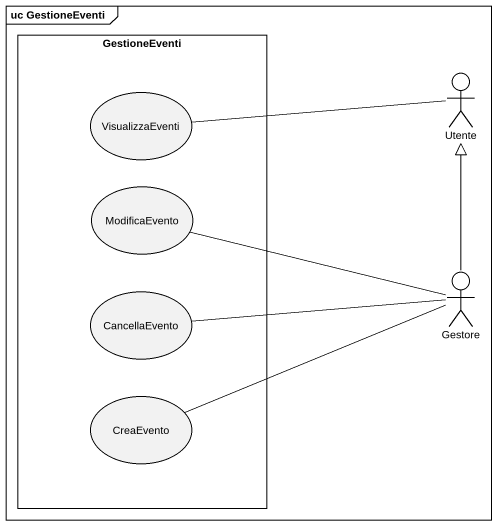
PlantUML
@startuml
mainframe uc GestioneEventi
rectangle GestioneEventi {
  usecase VisualizzaEventi
  usecase ModificaEvento
  usecase CancellaEvento
  usecase CreaEvento
}
actor Utente
actor Gestore
Utente -left- VisualizzaEventi
Gestore -up-|> Utente
Gestore -left- ModificaEvento
Gestore -left- CancellaEvento
Gestore -left- CreaEvento
@enduml
